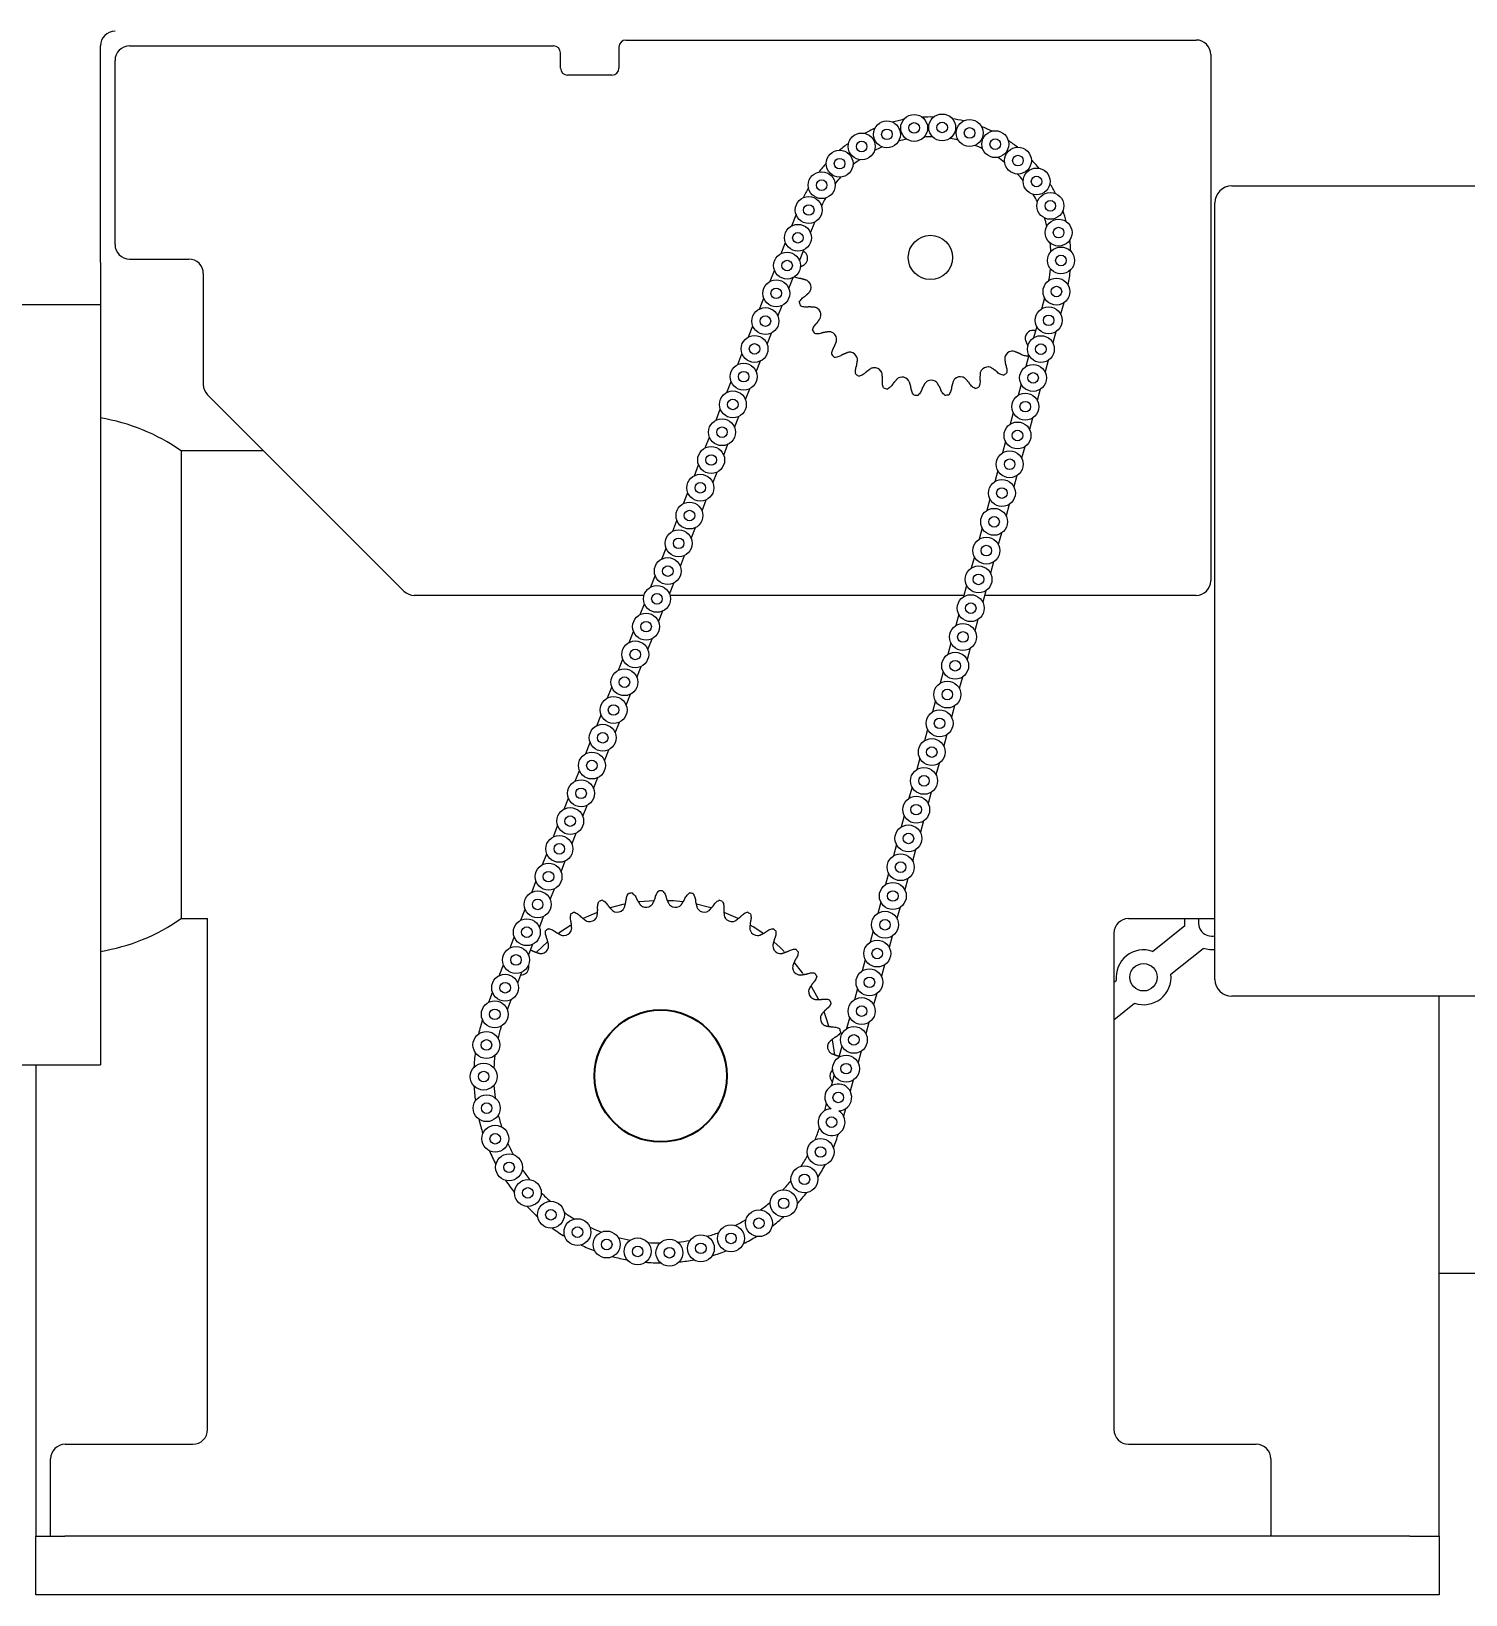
# Model space of a CAD drawing. Header units: inches. Extents: x 0.5 to 23.9, y 7.6 to 18.3.
# Drawn here: x 16.32 to 20.408, y 8.824 to 13.281 of the extents above; entities that cross this region are included whole.
import ezdxf

# ---------------------------------------------------------------- set-up
doc = ezdxf.new("R2010")
doc.units = ezdxf.units.IN
doc.header["$MEASUREMENT"] = 0
doc.header["$PDSIZE"] = -1
doc.layers.add('DIM', color=1, linetype='Continuous')
doc.styles.add('SLDTEXTSTYLE0', font='ARIAL.TTF', dxfattribs={"width": 0.7})
doc.dimstyles.new('SLDDIMSTYLE0', dxfattribs={"dimtxt": 0.15, "dimasz": 0.15, "dimexe": 0, "dimexo": 0.0625, "dimgap": 0.0375, "dimtad": 0, "dimtih": 1, "dimtoh": 1, "dimdec": 3, "dimlfac": 3, "dimrnd": 1e-09, "dimzin": 12, "dimdsep": 46, "dimtxsty": 'SLDTEXTSTYLE0', "dimsah": 1, "dimcen": 0.09, "dimadec": 0, "dimazin": 0, "dimtfac": 1, "dimtdec": 3, "dimtofl": 0, "dimtmove": 0, "dimatfit": 3, "dimfxl": 0, "dimtolj": 1, "dimtzin": 12, "dimarcsym": 0})

# ---------------------------------------------------------------- blocks, each defined once
blk = doc.blocks.new('*D7')
at = {"color": 0, "linetype": 'ByBlock', "lineweight": -2}
for p, q in [((11.6694, 12.46), (11.6694, 17.949)), ((11.8194, 17.949), (17.0705, 17.949)), ((22.8731, 17.949), (17.622, 17.949)), ((23.0231, 14.31), (23.0231, 17.949))]:
    blk.add_line(p, q, dxfattribs=at)
at = {"color": 0, "linetype": 'ByBlock'}
for points in [[(11.6694, 17.949), (11.8194, 17.924), (11.8194, 17.974)], [(23.0231, 17.949), (22.8731, 17.924), (22.8731, 17.974)]]:
    blk.add_solid(points, dxfattribs=at)
at = {"layer": 'DEFPOINTS', "color": 0, "linetype": 'ByBlock'}
for p in [(23.0231, 14.2475), (11.6694, 12.3975)]:
    blk.add_point(p, dxfattribs=at)
at = {"color": 0, "linetype": 'ByBlock', "insert": (17.3462, 17.949), "char_height": 0.15, "attachment_point": 5, "style": 'SLDTEXTSTYLE0'}
blk.add_mtext('34 1/16\\PMAX.', dxfattribs=at)

msp = doc.modelspace()

# ---------------------------------------------------------------- linework, layer by layer
at = {"color": 7, "linetype": 'Continuous', "lineweight": 15}
for p, q in [((16.516525, 12.631777), (16.516525, 13.239443)), ((16.599859, 13.239443), (17.714859, 13.239443)), ((17.714859, 13.239443), (17.807859, 13.239443)), ((18.014525, 13.25611), (19.639525, 13.25611)), ((16.558192, 12.673443), (16.558192, 13.197777)), ((17.827859, 13.17611), (17.827859, 13.219443)), ((17.994525, 13.23611), (17.994525, 13.17611)), ((19.681192, 13.214443), (19.681192, 11.714443)), ((17.974525, 13.15611), (17.847859, 13.15611)), ((19.7414, 12.840033), (22.493067, 12.840033)), ((18.487518, 12.72673), (18.499648, 12.757807)), ((19.693067, 10.578366), (19.693067, 12.791699)), ((18.540307, 12.706127), (18.552436, 12.737204)), ((18.456614, 12.647547), (18.468743, 12.678624)), ((16.516525, 12.621777), (16.516525, 12.631777)), ((16.516525, 12.621777), (16.516525, 12.122543)), ((16.599859, 12.631777), (16.768192, 12.631777)), ((18.509402, 12.626944), (18.521531, 12.658021)), ((16.809859, 12.59011), (16.809859, 12.274036)), ((18.425709, 12.568365), (18.437838, 12.599442)), ((18.478497, 12.547761), (18.490626, 12.578839)), ((18.394804, 12.489182), (18.406933, 12.520259)), ((18.447592, 12.468579), (18.459721, 12.499656)), ((19.207271, 12.52149), (19.198555, 12.489288)), ((19.261969, 12.506685), (19.253254, 12.474484)), ((18.363899, 12.409999), (18.376028, 12.441077)), ((19.185064, 12.439442), (19.176348, 12.407241)), ((18.416687, 12.389396), (18.428817, 12.420473)), ((19.239762, 12.424637), (19.231047, 12.392436)), ((18.332994, 12.330817), (18.345123, 12.361894)), ((19.162856, 12.357394), (19.154141, 12.325193)), ((18.385782, 12.310214), (18.397912, 12.341291)), ((19.217555, 12.342589), (19.208839, 12.310388)), ((18.302089, 12.251634), (18.314218, 12.282711)), ((18.354877, 12.231031), (18.367007, 12.262108)), ((19.140649, 12.275347), (19.131934, 12.243145)), ((19.195348, 12.260542), (19.186632, 12.22834)), ((16.822063, 12.244573), (17.381655, 11.684981)), ((18.271184, 12.172452), (18.283314, 12.203529)), ((18.323973, 12.151848), (18.336102, 12.182925)), ((19.118442, 12.193299), (19.109726, 12.161097)), ((19.173141, 12.178494), (19.164425, 12.146292)), ((18.240279, 12.093269), (18.252409, 12.124346)), ((16.516525, 12.122543), (16.516525, 10.335033)), ((16.746859, 12.085033), (16.746859, 10.751699)), ((18.293068, 12.072666), (18.305197, 12.103743)), ((19.096235, 12.111251), (19.087519, 12.079049)), ((19.150933, 12.096446), (19.142218, 12.064245)), ((18.209375, 12.014086), (18.221504, 12.045163)), ((18.262163, 11.993483), (18.274292, 12.02456)), ((19.074028, 12.029203), (19.065312, 11.997002)), ((19.128726, 12.014398), (19.12001, 11.982197)), ((18.17847, 11.934904), (18.190599, 11.965981)), ((18.231258, 11.9143), (18.243387, 11.945378)), ((19.05182, 11.947155), (19.043105, 11.914954)), ((19.106519, 11.932351), (19.097803, 11.900149)), ((18.147565, 11.855721), (18.159694, 11.886798)), ((18.200353, 11.835118), (18.212483, 11.866195)), ((19.029613, 11.865108), (19.020897, 11.832906)), ((19.084312, 11.850303), (19.075596, 11.818101)), ((18.11666, 11.776538), (18.128789, 11.807616)), ((18.169448, 11.755935), (18.181578, 11.787012)), ((19.007406, 11.78306), (18.99869, 11.750858)), ((19.062104, 11.768255), (19.053389, 11.736053)), ((18.085755, 11.697356), (18.097884, 11.728433)), ((18.138544, 11.676753), (18.150673, 11.70783)), ((18.985199, 11.701012), (18.976483, 11.66881)), ((19.039897, 11.686207), (19.031181, 11.654006)), ((18.065696, 11.672777), (17.411118, 11.672777)), ((18.05485, 11.618173), (18.06698, 11.64925)), ((18.977556, 11.672777), (18.139828, 11.672777)), ((19.639525, 11.672777), (19.036262, 11.672777)), ((18.107639, 11.59757), (18.119768, 11.628647)), ((18.962991, 11.618964), (18.954276, 11.586763)), ((19.01769, 11.60416), (19.008974, 11.571958)), ((18.023945, 11.53899), (18.036075, 11.570068)), ((18.076734, 11.518387), (18.088863, 11.549464)), ((18.940784, 11.536917), (18.932068, 11.504715)), ((18.995483, 11.522112), (18.986767, 11.48991)), ((17.993041, 11.459808), (18.00517, 11.490885)), ((18.045829, 11.439205), (18.057958, 11.470282)), ((18.918577, 11.454869), (18.909861, 11.422667)), ((17.962136, 11.380625), (17.974265, 11.411702)), ((18.973275, 11.440064), (18.96456, 11.407862)), ((18.014924, 11.360022), (18.027054, 11.391099)), ((18.89637, 11.372821), (18.887654, 11.340619)), ((17.931231, 11.301443), (17.94336, 11.33252)), ((18.951068, 11.358016), (18.942353, 11.325815)), ((17.984019, 11.280839), (17.996148, 11.311916)), ((18.874163, 11.290773), (18.865447, 11.258571)), ((17.900326, 11.22226), (17.912455, 11.253337)), ((17.953114, 11.201657), (17.965244, 11.232734)), ((18.928861, 11.275968), (18.920145, 11.243767)), ((18.851955, 11.208725), (18.843239, 11.176524)), ((18.906654, 11.193921), (18.897938, 11.161719)), ((17.869421, 11.143077), (17.88155, 11.174154)), ((17.92221, 11.122474), (17.934339, 11.153551)), ((18.829748, 11.126678), (18.821032, 11.094476)), ((18.884447, 11.111873), (18.875731, 11.079671)), ((17.838516, 11.063895), (17.850645, 11.094972)), ((17.891305, 11.043292), (17.903434, 11.074368)), ((17.807611, 10.984712), (17.819741, 11.015789)), ((18.807541, 11.04463), (18.798825, 11.012428)), ((18.862239, 11.029825), (18.853524, 10.997623)), ((17.8604, 10.964109), (17.872529, 10.995186)), ((17.776707, 10.905529), (17.788836, 10.936606)), ((18.785334, 10.962582), (18.776618, 10.93038)), ((18.840032, 10.947777), (18.831316, 10.915576)), ((17.829495, 10.884926), (17.841624, 10.916003)), ((18.763126, 10.880534), (18.754411, 10.848333)), ((17.745802, 10.826347), (17.757931, 10.857424)), ((17.79859, 10.805744), (17.810719, 10.836821)), ((18.817825, 10.865729), (18.809109, 10.833528)), ((18.740919, 10.798486), (18.732203, 10.766285)), ((16.821859, 9.294699), (16.821859, 10.751699)), ((17.714897, 10.747164), (17.727026, 10.778241)), ((17.767685, 10.726561), (17.779815, 10.757638)), ((18.333933, 10.751831), (18.294733, 10.769041)), ((18.795618, 10.783682), (18.786902, 10.75148)), ((17.683992, 10.667982), (17.696121, 10.699058)), ((18.718712, 10.716439), (18.709996, 10.684237)), ((18.77341, 10.701634), (18.764695, 10.669432)), ((19.405192, 10.710033), (19.405192, 9.294699)), ((19.51527, 10.658029), (19.607166, 10.731618)), ((17.73678, 10.647378), (17.74891, 10.678455)), ((17.790992, 10.685096), (17.759526, 10.65614)), ((19.56736, 10.592982), (19.659255, 10.666571)), ((17.653087, 10.588799), (17.665216, 10.619876)), ((18.696505, 10.634391), (18.687789, 10.602189)), ((18.751203, 10.619586), (18.742487, 10.587384)), ((17.705875, 10.568196), (17.718005, 10.599273)), ((19.405192, 10.569879), (19.412024, 10.57535)), ((17.623487, 10.512958), (17.634312, 10.540693)), ((17.676329, 10.492493), (17.6871, 10.52009)), ((18.674297, 10.552343), (18.665582, 10.520142)), ((18.728996, 10.537538), (18.72028, 10.505337)), ((20.769525, 10.530033), (19.7414, 10.530033)), ((20.332275, 9.157366), (20.332275, 10.530033)), ((19.405192, 10.463119), (19.464113, 10.510303)), ((18.65209, 10.470295), (18.643375, 10.438094)), ((18.706789, 10.45549), (18.698073, 10.423289)), ((18.629883, 10.388247), (18.621167, 10.356046)), ((18.684582, 10.373443), (18.675866, 10.341241)), ((16.332275, 10.335033), (16.332275, 9.157366)), ((18.607676, 10.3062), (18.59896, 10.273998)), ((18.662374, 10.291395), (18.653658, 10.259193)), ((18.585468, 10.224152), (18.579862, 10.203437)), ((18.640167, 10.209347), (18.63456, 10.188633)), ((20.332275, 9.740699), (23.873942, 9.740699)), ((16.416359, 9.253033), (16.780287, 9.253033)), ((19.446954, 9.253033), (19.810692, 9.253033)), ((16.374692, 8.990699), (16.374692, 9.211366)), ((19.852359, 9.211366), (19.852359, 8.990699)), ((16.332275, 9.157366), (16.332275, 8.990699)), ((20.332275, 8.990699), (20.332275, 9.157366)), ((16.332275, 8.824033), (16.332275, 8.990699)), ((16.332275, 8.990699), (16.415609, 8.990699)), ((20.248942, 8.990699), (16.415609, 8.990699)), ((20.248942, 8.990699), (20.332275, 8.990699)), ((20.332275, 8.990699), (20.332275, 8.824033)), ((16.415609, 8.824033), (16.332275, 8.824033)), ((20.248942, 8.824033), (16.415609, 8.824033)), ((20.332275, 8.824033), (20.248942, 8.824033))]:
    msp.add_line(p, q, dxfattribs=at)
at = {"color": 7, "linetype": 'Continuous', "lineweight": 15, "flags": 128}
for points in [[(18.011573, 10.792528), (18.005633, 10.791253), (17.969606, 10.781872)], [(18.093806, 10.802644), (18.053257, 10.799387), (18.050767, 10.799078)], [(18.176699, 10.799026), (18.149743, 10.801719), (18.133533, 10.802632)], [(18.257549, 10.781841), (18.244879, 10.785471), (18.215608, 10.792501)], [(17.93002, 10.768141), (17.913843, 10.761429), (17.892615, 10.751584)], [(19.607166, 10.731618), (19.607422, 10.751274), (19.607483, 10.751699)], [(17.855924, 10.731567), (17.829493, 10.714525), (17.82223, 10.709416)], [(18.404566, 10.709598), (18.377345, 10.727767), (18.368753, 10.732985)], [(18.465732, 10.657928), (18.454033, 10.669167), (18.435682, 10.685414)], [(19.693067, 10.662702), (19.678492, 10.662525), (19.659255, 10.666571)], [(18.519399, 10.595037), (18.518034, 10.596925), (18.494146, 10.627267)], [(18.563098, 10.521858), (18.54451, 10.556513), (18.542535, 10.559841)], [(18.593087, 10.444526), (18.585181, 10.468987), (18.579062, 10.485449)], [(18.60988, 10.363303), (18.608279, 10.375277), (18.60277, 10.40618)]]:
    msp.add_lwpolyline(points, dxfattribs=at)
at = {"color": 7, "linetype": 'Continuous', "lineweight": 15}
for centre, radius in [((18.758208, 12.987174), 0.038333), ((18.835861, 13.005523), 0.038333), ((18.835861, 13.005523), 0.015083), ((18.915641, 13.006898), 0.038333), ((18.915641, 13.006898), 0.015083), ((18.99388, 12.991235), 0.038333), ((18.686251, 12.952695), 0.038333), ((18.758208, 12.987174), 0.015083), ((18.99388, 12.991235), 0.015083), ((19.066982, 12.959254), 0.038333), ((19.066982, 12.959254), 0.015083), ((18.623298, 12.903669), 0.038333), ((18.686251, 12.952695), 0.015083), ((19.131587, 12.912426), 0.038333), ((19.131587, 12.912426), 0.015083), ((18.623298, 12.903669), 0.015083), ((19.184725, 12.852903), 0.038333), ((18.572242, 12.842351), 0.038333), ((18.572242, 12.842351), 0.015083), ((19.184725, 12.852903), 0.015083), ((18.53543, 12.771558), 0.038333), ((19.223954, 12.783421), 0.038333), ((19.223954, 12.783421), 0.015083), ((18.53543, 12.771558), 0.015083), ((18.504525, 12.692376), 0.038333), ((18.504525, 12.692376), 0.015083), ((19.24747, 12.707174), 0.038333), ((19.24747, 12.707174), 0.015083), ((18.882125, 12.636243), 0.063167), ((19.254193, 12.627666), 0.038333), ((18.47362, 12.613193), 0.038333), ((18.47362, 12.613193), 0.015083), ((19.254193, 12.627666), 0.015083), ((18.442715, 12.53401), 0.038333), ((19.241366, 12.539011), 0.038333), ((18.442715, 12.53401), 0.015083), ((19.241366, 12.539011), 0.015083), ((18.41181, 12.454828), 0.038333), ((19.219159, 12.456963), 0.038333), ((18.41181, 12.454828), 0.015083), ((19.219159, 12.456963), 0.015083), ((18.380905, 12.375645), 0.038333), ((18.380905, 12.375645), 0.015083), ((19.196951, 12.374915), 0.038333), ((19.196951, 12.374915), 0.015083), ((18.35, 12.296462), 0.038333), ((18.35, 12.296462), 0.015083), ((19.174744, 12.292867), 0.038333), ((19.174744, 12.292867), 0.015083), ((18.319096, 12.21728), 0.038333), ((18.319096, 12.21728), 0.015083), ((19.152537, 12.210819), 0.038333), ((19.152537, 12.210819), 0.015083), ((18.288191, 12.138097), 0.038333), ((18.288191, 12.138097), 0.015083), ((19.13033, 12.128772), 0.038333), ((19.13033, 12.128772), 0.015083), ((18.257286, 12.058915), 0.038333), ((19.108123, 12.046724), 0.038333), ((18.257286, 12.058915), 0.015083), ((19.108123, 12.046724), 0.015083), ((18.226381, 11.979732), 0.038333), ((18.226381, 11.979732), 0.015083), ((19.085915, 11.964676), 0.038333), ((19.085915, 11.964676), 0.015083), ((18.195476, 11.900549), 0.038333), ((18.195476, 11.900549), 0.015083), ((19.063708, 11.882628), 0.038333), ((18.164571, 11.821367), 0.038333), ((19.063708, 11.882628), 0.015083), ((18.164571, 11.821367), 0.015083), ((19.041501, 11.800581), 0.038333), ((19.041501, 11.800581), 0.015083), ((18.133666, 11.742184), 0.038333), ((18.133666, 11.742184), 0.015083), ((19.019294, 11.718533), 0.038333), ((19.019294, 11.718533), 0.015083), ((18.102762, 11.663001), 0.038333), ((18.102762, 11.663001), 0.015083), ((18.997086, 11.636485), 0.038333), ((18.997086, 11.636485), 0.015083), ((18.071857, 11.583819), 0.038333), ((18.071857, 11.583819), 0.015083), ((18.974879, 11.554437), 0.038333), ((18.974879, 11.554437), 0.015083), ((18.040952, 11.504636), 0.038333), ((18.040952, 11.504636), 0.015083), ((18.952672, 11.472389), 0.038333), ((18.010047, 11.425453), 0.038333), ((18.952672, 11.472389), 0.015083), ((18.010047, 11.425453), 0.015083), ((18.930465, 11.390342), 0.038333), ((17.979142, 11.346271), 0.038333), ((18.930465, 11.390342), 0.015083), ((17.979142, 11.346271), 0.015083), ((18.908257, 11.308294), 0.038333), ((18.908257, 11.308294), 0.015083), ((17.948237, 11.267088), 0.038333), ((17.948237, 11.267088), 0.015083), ((18.88605, 11.226246), 0.038333), ((18.88605, 11.226246), 0.015083), ((17.917332, 11.187906), 0.038333), ((17.917332, 11.187906), 0.015083), ((17.886428, 11.108723), 0.038333), ((18.863843, 11.144198), 0.038333), ((18.863843, 11.144198), 0.015083), ((17.886428, 11.108723), 0.015083), ((18.841636, 11.06215), 0.038333), ((17.855523, 11.02954), 0.038333), ((18.841636, 11.06215), 0.015083), ((17.855523, 11.02954), 0.015083), ((18.819429, 10.980103), 0.038333), ((17.824618, 10.950358), 0.038333), ((17.824618, 10.950358), 0.015083), ((18.819429, 10.980103), 0.015083), ((18.797221, 10.898055), 0.038333), ((17.793713, 10.871175), 0.038333), ((17.793713, 10.871175), 0.015083), ((18.797221, 10.898055), 0.015083), ((18.775014, 10.816007), 0.038333), ((18.775014, 10.816007), 0.015083), ((17.762808, 10.791992), 0.038333), ((17.762808, 10.791992), 0.015083), ((17.731903, 10.71281), 0.038333), ((18.752807, 10.733959), 0.038333), ((18.752807, 10.733959), 0.015083), ((17.731903, 10.71281), 0.015083), ((17.700998, 10.633627), 0.038333), ((18.7306, 10.651912), 0.038333), ((18.7306, 10.651912), 0.015083), ((17.700998, 10.633627), 0.015083), ((18.708392, 10.569864), 0.038333), ((19.489692, 10.584166), 0.039), ((17.670094, 10.554444), 0.038333), ((17.670094, 10.554444), 0.015083), ((18.708392, 10.569864), 0.015083), ((18.686185, 10.487816), 0.038333), ((17.640583, 10.478648), 0.038333), ((17.640583, 10.478648), 0.015083), ((18.686185, 10.487816), 0.015083), ((17.616796, 10.391337), 0.038333), ((18.663978, 10.405768), 0.038333), ((17.616796, 10.391337), 0.015083), ((18.663978, 10.405768), 0.015083), ((18.641771, 10.32372), 0.038333), ((17.608991, 10.301181), 0.038333), ((17.608991, 10.301181), 0.015083), ((18.641771, 10.32372), 0.015083), ((18.619564, 10.241673), 0.015083), ((17.617417, 10.211081), 0.038333), ((17.617417, 10.211081), 0.015083), ((17.641804, 10.123935), 0.038333), ((18.600465, 10.171112), 0.015083), ((17.641804, 10.123935), 0.015083), ((18.569084, 10.086234), 0.038333), ((17.681367, 10.042549), 0.038333), ((18.569084, 10.086234), 0.015083), ((17.681367, 10.042549), 0.015083), ((18.523044, 10.008327), 0.038333), ((17.734834, 9.969539), 0.038333), ((17.734834, 9.969539), 0.015083), ((18.523044, 10.008327), 0.015083), ((17.800483, 9.907256), 0.038333), ((18.463827, 9.939899), 0.038333), ((18.463827, 9.939899), 0.015083), ((17.800483, 9.907256), 0.015083), ((17.876204, 9.857703), 0.038333), ((18.393338, 9.883151), 0.038333), ((18.393338, 9.883151), 0.015083), ((17.876204, 9.857703), 0.015083), ((17.959558, 9.822475), 0.038333), ((18.313845, 9.839909), 0.038333), ((18.313845, 9.839909), 0.015083), ((17.959558, 9.822475), 0.015083), ((18.047866, 9.802704), 0.038333), ((18.047866, 9.802704), 0.015083), ((18.138284, 9.799028), 0.038333), ((18.138284, 9.799028), 0.015083), ((18.227905, 9.811564), 0.038333), ((18.227905, 9.811564), 0.015083)]:
    msp.add_circle(centre, radius, dxfattribs=at)
msp.add_circle((18.113525, 10.303033), 0.188333)
for centre, radius, start, end in [((16.558192, 13.239443), 0.041667, 90, 180), ((16.599859, 13.197777), 0.041667, 90, 180), ((17.807859, 13.219443), 0.02, 0, 90), ((18.014525, 13.23611), 0.02, 90, 180), ((19.639525, 13.214443), 0.041667, 0, 90), ((17.847859, 13.17611), 0.02, 180, 270), ((17.974525, 13.17611), 0.02, 270, 0), ((18.882125, 12.636243), 0.4005, 100.973464, 105.616054), ((18.882125, 12.636243), 0.4005, 88.665772, 93.308362), ((18.882125, 12.636243), 0.4005, 76.35808, 81.000669), ((18.882125, 12.636243), 0.4005, 113.281157, 117.923746), ((18.882125, 12.636243), 0.343833, 101.277371, 105.312147), ((18.882125, 12.636243), 0.343833, 88.969678, 93.004455), ((18.882125, 12.636243), 0.343833, 76.661986, 80.696763), ((18.882125, 12.636243), 0.4005, 64.050387, 68.692977), ((18.882125, 12.636243), 0.4005, 125.588849, 130.231439), ((18.882125, 12.636243), 0.343833, 113.585063, 117.61984), ((18.882125, 12.636243), 0.343833, 64.354294, 68.389071), ((18.882125, 12.636243), 0.4005, 51.742695, 56.385285), ((18.882125, 12.636243), 0.4005, 137.896541, 142.539131), ((18.882125, 12.636243), 0.343833, 125.892755, 129.927532), ((18.882125, 12.636243), 0.343833, 52.046602, 56.081378), ((18.882125, 12.636243), 0.4005, 39.435003, 44.077592), ((18.882125, 12.636243), 0.343833, 138.200448, 142.235224), ((18.882125, 12.636243), 0.343833, 39.738909, 43.773686), ((18.882125, 12.636243), 0.4005, 27.12731, 31.7699), ((19.7414, 12.791699), 0.048333, 90, 180), ((18.882125, 12.636243), 0.4005, 150.204234, 154.846823), ((18.882125, 12.636243), 0.343833, 150.50814, 154.542917), ((18.882125, 12.636243), 0.343833, 27.431217, 31.465994), ((18.882125, 12.636243), 0.343833, 15.123525, 19.158301), ((18.882125, 12.636243), 0.4005, 14.819618, 19.462208), ((16.599859, 12.673443), 0.041667, 180, 270), ((18.882125, 12.636243), 0.343833, 2.815832, 6.850609), ((18.882125, 12.636243), 0.4005, 2.511926, 7.154516), ((16.768192, 12.59011), 0.041667, 0, 90), ((18.509991, 12.633828), 0.022275, 329.84707, 30.896643), ((18.882125, 12.636243), 0.343833, 348.991528, 354.542917), ((18.882125, 12.636243), 0.4005, 348.687622, 354.846823), ((18.519859, 12.551081), 0.022275, 342.704213, 43.753786), ((18.882125, 12.636243), 0.394802, 198.841946, 200.473196), ((18.547892, 12.472604), 0.022275, 355.561356, 56.610928), ((18.882125, 12.636243), 0.394802, 211.699089, 213.330339), ((18.592685, 12.402333), 0.022275, 8.418499, 69.468071), ((19.174577, 12.40611), 0.022275, 111.275642, 172.325214), ((18.882125, 12.636243), 0.394802, 224.556232, 226.187482), ((18.651992, 12.343791), 0.022275, 21.275642, 82.325214), ((19.116035, 12.346803), 0.022275, 98.418499, 159.468071), ((18.882125, 12.636243), 0.394802, 314.556232, 315.236078), ((18.882125, 12.636243), 0.394802, 237.413374, 239.044624), ((18.722838, 12.299914), 0.022275, 34.132785, 95.182357), ((19.045764, 12.30201), 0.022275, 85.561356, 146.610928), ((18.882125, 12.636243), 0.394802, 301.699089, 303.330339), ((16.851525, 12.274036), 0.041667, 180, 225), ((18.882125, 12.636243), 0.394802, 250.270517, 251.901767), ((18.801672, 12.272902), 0.022275, 46.989928, 108.0395), ((18.884541, 12.264109), 0.022275, 59.84707, 120.896643), ((18.967288, 12.273977), 0.022275, 72.704213, 133.753786), ((18.882125, 12.636243), 0.394802, 288.841946, 290.473196), ((18.882125, 12.636243), 0.394802, 263.12766, 264.75891), ((18.882125, 12.636243), 0.394802, 275.984803, 277.616053), ((16.424882, 11.623798), 0.5625, 55.082025, 80.623479), ((17.411118, 11.714443), 0.041667, 225, 270), ((19.639525, 11.714443), 0.041667, 270, 0), ((18.113525, 10.303033), 0.527842, 89.43096, 90.56904), ((18.113525, 10.303033), 0.527842, 108.378328, 109.516409), ((18.113525, 10.303033), 0.527842, 98.904644, 100.042724), ((18.071859, 10.805875), 0.022275, 241.105461, 308.368223), ((18.155192, 10.805875), 0.022275, 231.631777, 298.894539), ((18.113525, 10.303033), 0.527842, 79.957276, 81.095356), ((18.113525, 10.303033), 0.527842, 70.483591, 71.621672), ((16.424882, 11.212934), 0.5625, 279.376521, 304.917975), ((18.113525, 10.303033), 0.527842, 117.852012, 118.990093), ((17.910844, 10.7651), 0.022275, 260.052829, 327.315592), ((17.989662, 10.792158), 0.022275, 250.579145, 317.841908), ((18.237389, 10.792158), 0.022275, 222.158092, 289.420855), ((18.316207, 10.7651), 0.022275, 212.684408, 279.947171), ((18.113525, 10.303033), 0.527842, 61.009907, 62.147988), ((19.446859, 10.710033), 0.041667, 90, 180), ((19.684834, 10.740434), 0.039, 163.210075, 282.187624), ((18.113525, 10.303033), 0.527842, 127.325697, 128.463777), ((17.837554, 10.725438), 0.022275, 269.526513, 336.789276), ((18.389496, 10.725438), 0.022275, 203.210724, 270.473487), ((18.113525, 10.303033), 0.527842, 51.536223, 52.674303), ((17.771793, 10.674253), 0.022275, 279.000198, 346.26296), ((18.455258, 10.674253), 0.022275, 193.73704, 260.999802), ((18.113525, 10.303033), 0.527842, 42.062539, 43.200619), ((19.489692, 10.584166), 0.078167, 70.899162, 186.475765), ((17.715352, 10.612943), 0.022275, 288.473882, 355.736644), ((18.511698, 10.612943), 0.022275, 184.263356, 251.526118), ((18.113525, 10.303033), 0.527842, 32.588855, 33.726935), ((19.489692, 10.584166), 0.078167, 250.899162, 6.475765), ((19.7414, 10.578366), 0.048333, 180, 270), ((18.557277, 10.543179), 0.022275, 174.789671, 242.052434), ((18.113525, 10.303033), 0.527842, 23.11517, 24.253251), ((18.113488, 10.302918), 0.532833, 162.468687, 167.052565), ((18.113488, 10.302918), 0.476167, 162.633751, 166.887501), ((18.590752, 10.466865), 0.022275, 165.315987, 232.57875), ((18.113525, 10.303033), 0.527842, 13.641486, 14.779567), ((18.611209, 10.386081), 0.022275, 155.842303, 223.105065), ((18.113488, 10.302918), 0.532833, 172.759798, 177.343676), ((18.113488, 10.302918), 0.476167, 172.924862, 177.178612), ((18.618091, 10.303033), 0.022275, 146.368619, 213.631381), ((18.113488, 10.302918), 0.532833, 183.050909, 187.634787), ((18.113488, 10.302918), 0.476167, 183.215973, 187.469723), ((18.619564, 10.241673), 0.038333, 272.400801, 237.30934), ((18.600465, 10.171112), 0.038333, 92.400801, 57.30934), ((18.113488, 10.302918), 0.532833, 193.34202, 197.925898), ((18.113488, 10.302918), 0.476167, 193.507084, 197.760834), ((18.113488, 10.302918), 0.476167, 337.58264, 341.83639), ((18.113488, 10.302918), 0.532833, 337.417576, 342.001454), ((18.113488, 10.302918), 0.532833, 203.633131, 208.217009), ((18.113488, 10.302918), 0.476167, 203.798195, 208.051945), ((18.113488, 10.302918), 0.476167, 327.291529, 331.545279), ((18.113488, 10.302918), 0.476167, 214.089306, 218.343057), ((18.113488, 10.302918), 0.532833, 327.126465, 331.710343), ((18.113488, 10.302918), 0.532833, 213.924242, 218.508121), ((18.113488, 10.302918), 0.476167, 317.000418, 321.254168), ((18.113488, 10.302918), 0.476167, 224.380418, 228.634168), ((18.113488, 10.302918), 0.476167, 306.709306, 310.963057), ((18.113488, 10.302918), 0.532833, 316.835354, 321.419232), ((18.113488, 10.302918), 0.532833, 224.215354, 228.799232), ((18.113488, 10.302918), 0.476167, 234.671529, 238.925279), ((18.113488, 10.302918), 0.532833, 306.544242, 311.128121), ((18.113488, 10.302918), 0.532833, 234.506465, 239.090343), ((18.113488, 10.302918), 0.476167, 244.96264, 249.21639), ((18.113488, 10.302918), 0.476167, 286.127084, 290.380834), ((18.113488, 10.302918), 0.476167, 296.418195, 300.671945), ((18.113488, 10.302918), 0.532833, 244.797576, 249.381454), ((18.113488, 10.302918), 0.476167, 255.253751, 259.507501), ((18.113488, 10.302918), 0.476167, 265.544862, 269.798612), ((18.113488, 10.302918), 0.476167, 275.835973, 280.089723), ((18.113488, 10.302918), 0.532833, 296.253131, 300.837009), ((18.113488, 10.302918), 0.532833, 255.088687, 259.672565), ((18.113488, 10.302918), 0.532833, 265.379798, 269.963676), ((18.113488, 10.302918), 0.532833, 275.670909, 280.254787), ((18.113488, 10.302918), 0.532833, 285.96202, 290.545898), ((16.780192, 9.294699), 0.041667, 270, 0), ((19.446859, 9.294699), 0.041667, 180, 270), ((16.416359, 9.211366), 0.041667, 90, 180), ((19.810692, 9.211366), 0.041667, 0, 90)]:
    msp.add_arc(centre, radius, start, end, dxfattribs=at)
for points in [[(18.509763, 12.608352), (18.523556, 12.61616)], [(18.523326, 12.651671), (18.519807, 12.653603)], [(18.513646, 12.57579), (18.507848, 12.576596)], [(18.528888, 12.571444), (18.513646, 12.57579)], [(18.520474, 12.522888), (18.525306, 12.526193)], [(18.525306, 12.526193), (18.537015, 12.536874)], [(16.516525, 12.501699), (15.720858, 12.501699)], [(18.536337, 12.495311), (18.530505, 12.494807)], [(18.552164, 12.494466), (18.536337, 12.495311)], [(18.554765, 12.445255), (18.558741, 12.449552)], [(18.558741, 12.449552), (18.56778, 12.462571)], [(18.576367, 12.4219), (18.570794, 12.42011)], [(18.591985, 12.424597), (18.576367, 12.4219)], [(18.608391, 12.382273), (18.614307, 12.396977)], [(19.153027, 12.400473), (19.159133, 12.385847)], [(19.181777, 12.427299), (19.174988, 12.428381)], [(18.605472, 12.377199), (18.608391, 12.382273)], [(18.631729, 12.359236), (18.626693, 12.356251)], [(18.646355, 12.365342), (18.631729, 12.359236)], [(19.093771, 12.346103), (19.096469, 12.330485)], [(19.136096, 12.362509), (19.121392, 12.368425)], [(19.14117, 12.35959), (19.136096, 12.362509)], [(19.159133, 12.385847), (19.160203, 12.384042)], [(18.670051, 12.322132), (18.671768, 12.327729)], [(18.671768, 12.327729), (18.674263, 12.343381)], [(18.699647, 12.310463), (18.695402, 12.306432)], [(18.712548, 12.31967), (18.699647, 12.310463)], [(18.745693, 12.288655), (18.744643, 12.30447)], [(19.023903, 12.306282), (19.023058, 12.290455)], [(19.068817, 12.312859), (19.055798, 12.321898)], [(19.073114, 12.308884), (19.068817, 12.312859)], [(19.096469, 12.330485), (19.098259, 12.324912)], [(18.745265, 12.282817), (18.745693, 12.288655)], [(18.776715, 12.278025), (18.773473, 12.273151)], [(18.787244, 12.289873), (18.776715, 12.278025)], [(18.82646, 12.267011), (18.821916, 12.282195)], [(18.827341, 12.261224), (18.82646, 12.267011)], [(18.859069, 12.263551), (18.856993, 12.258077)], [(18.866698, 12.277444), (18.859069, 12.263551)], [(18.910017, 12.263881), (18.902209, 12.277674)], [(18.912164, 12.258435), (18.910017, 12.263881)], [(18.942579, 12.267764), (18.941773, 12.261966)], [(18.946925, 12.283006), (18.942579, 12.267764)], [(18.992176, 12.279424), (18.981495, 12.291133)], [(18.995481, 12.274592), (18.992176, 12.279424)], [(19.023058, 12.290455), (19.023562, 12.284623)], [(16.981603, 12.085033), (16.746859, 12.085033)], [(17.961047, 10.792055), (17.964517, 10.786961)], [(17.964517, 10.786961), (17.97558, 10.774899)], [(18.010261, 10.783681), (18.01425, 10.799555)], [(18.01425, 10.799555), (18.014877, 10.805686)], [(18.043617, 10.810482), (18.046202, 10.804887)], [(18.046202, 10.804887), (18.055128, 10.791168)], [(18.090781, 10.794123), (18.097329, 10.809124)], [(18.097329, 10.809124), (18.098957, 10.815068)], [(18.128094, 10.815068), (18.129722, 10.809124)], [(18.129722, 10.809124), (18.136269, 10.794123)], [(18.171922, 10.791168), (18.180849, 10.804887)], [(18.180849, 10.804887), (18.183433, 10.810482)], [(18.212174, 10.805686), (18.212801, 10.799555)], [(18.212801, 10.799555), (18.21679, 10.783681)], [(18.25147, 10.774899), (18.262534, 10.786961)], [(18.262534, 10.786961), (18.266003, 10.792055)], [(16.746859, 10.751699), (16.821859, 10.751699)], [(17.858408, 10.740417), (17.857011, 10.74642)], [(17.882636, 10.760288), (17.886897, 10.755835)], [(17.886897, 10.755835), (17.899795, 10.745758)], [(17.932557, 10.760129), (17.933879, 10.776443)], [(17.933879, 10.776443), (17.933488, 10.782594)], [(18.293562, 10.782594), (18.293172, 10.776443)], [(18.293172, 10.776443), (18.294494, 10.760129)], [(18.327256, 10.745758), (18.340153, 10.755835)], [(18.340153, 10.755835), (18.344414, 10.760288)], [(18.37004, 10.74642), (18.368643, 10.740417)], [(19.446859, 10.751699), (19.693067, 10.751699)], [(17.789896, 10.692461), (17.78753, 10.698152)], [(17.810524, 10.716049), (17.81546, 10.712358)], [(17.81546, 10.712358), (17.82984, 10.704541)], [(17.85979, 10.724108), (17.858408, 10.740417)], [(18.368643, 10.740417), (18.367261, 10.724108)], [(18.397211, 10.704541), (18.411591, 10.712358)], [(18.411591, 10.712358), (18.416527, 10.716049)], [(18.439521, 10.698152), (18.437154, 10.692461)], [(17.742569, 10.662211), (17.746676, 10.660543)], [(17.746676, 10.660543), (17.752152, 10.657715)], [(17.752152, 10.657715), (17.767623, 10.652372)], [(17.793943, 10.676602), (17.789896, 10.692461)], [(18.437154, 10.692461), (18.433107, 10.676602)], [(18.459428, 10.652372), (18.474899, 10.657715)], [(18.474899, 10.657715), (18.480375, 10.660543)], [(18.496838, 10.633882), (18.490236, 10.618906)], [(18.500109, 10.639106), (18.496838, 10.633882)], [(18.51221, 10.590674), (18.528349, 10.593398)], [(18.528349, 10.593398), (18.534216, 10.595286)], [(18.546066, 10.566279), (18.537089, 10.552593)], [(18.550153, 10.570893), (18.546066, 10.566279)], [(18.554116, 10.52113), (18.570484, 10.52116)], [(18.570484, 10.52116), (18.576581, 10.522057)], [(18.583496, 10.491495), (18.572389, 10.479473)], [(18.588286, 10.495373), (18.583496, 10.491495)], [(18.584005, 10.445636), (18.600154, 10.442972)], [(18.600154, 10.442972), (18.606316, 10.442853)], [(18.608106, 10.41157), (18.595171, 10.40154)], [(18.613469, 10.414607), (18.608106, 10.41157)], [(18.60106, 10.366253), (18.61655, 10.360967)], [(18.61655, 10.360967), (18.622213, 10.359909)], [(15.720858, 10.335033), (16.516525, 10.335033)]]:
    msp.add_open_spline(points, degree=1, dxfattribs=at)
for points, knots in [([(18.529105, 12.645266), (18.528157, 12.646662), (18.526522, 12.64907), (18.524272, 12.650901), (18.523326, 12.651671)], [0, 0, 0, 0, 0.57959732, 1, 1, 1, 1]), ([(18.523556, 12.61616), (18.525404, 12.617847), (18.527557, 12.619812), (18.529042, 12.622289), (18.529252, 12.622639)], [0, 0, 0, 0, 0.85840265, 1, 1, 1, 1]), ([(18.507848, 12.576596), (18.503728, 12.577461), (18.498838, 12.578487), (18.494856, 12.581232), (18.494228, 12.581665)], [0, 0, 0, 0, 0.84243624, 1, 1, 1, 1]), ([(18.535949, 12.566486), (18.534714, 12.567636), (18.532583, 12.569619), (18.529982, 12.570904), (18.528888, 12.571444)], [0, 0, 0, 0, 0.57964974, 1, 1, 1, 1]), ([(18.537015, 12.536874), (18.538442, 12.53893), (18.540103, 12.541325), (18.541, 12.54407), (18.541127, 12.544459)], [0, 0, 0, 0, 0.85845246, 1, 1, 1, 1]), ([(18.50848, 12.508739), (18.510538, 12.512306), (18.513673, 12.517738), (18.518736, 12.521571), (18.520474, 12.522888)], [0, 0, 0, 0, 0.65667135, 1, 1, 1, 1]), ([(18.530505, 12.494807), (18.526322, 12.494831), (18.519952, 12.494868), (18.514227, 12.497314), (18.512261, 12.498154)], [0, 0, 0, 0, 0.65660147, 1, 1, 1, 1]), ([(18.560151, 12.491203), (18.558691, 12.492049), (18.556172, 12.493509), (18.55335, 12.494183), (18.552164, 12.494466)], [0, 0, 0, 0, 0.579683249, 1, 1, 1, 1]), ([(18.54622, 12.428792), (18.547433, 12.432727), (18.54928, 12.438721), (18.553364, 12.443585), (18.554765, 12.445255)], [0, 0, 0, 0, 0.6566755, 1, 1, 1, 1]), ([(18.56778, 12.462571), (18.568713, 12.464893), (18.5698, 12.467598), (18.570063, 12.470474), (18.5701, 12.470881)], [0, 0, 0, 0, 0.85848903, 1, 1, 1, 1]), ([(18.570794, 12.42011), (18.56671, 12.419203), (18.560492, 12.417822), (18.554366, 12.418932), (18.552262, 12.419313)], [0, 0, 0, 0, 0.65659234, 1, 1, 1, 1]), ([(18.600498, 12.423193), (18.598886, 12.423694), (18.596106, 12.424557), (18.593205, 12.424585), (18.591985, 12.424597)], [0, 0, 0, 0, 0.57968605, 1, 1, 1, 1]), ([(18.614307, 12.396977), (18.6147, 12.399449), (18.615158, 12.402328), (18.614774, 12.40519), (18.61472, 12.405595)], [0, 0, 0, 0, 0.8584859, 1, 1, 1, 1]), ([(19.152502, 12.409085), (19.152373, 12.407402), (19.15215, 12.4045), (19.152768, 12.401665), (19.153027, 12.400473)], [0, 0, 0, 0, 0.57968043, 1, 1, 1, 1]), ([(19.174988, 12.428381), (19.172491, 12.428215), (19.169582, 12.42802), (19.166877, 12.42701), (19.166495, 12.426867)], [0, 0, 0, 0, 0.85847807, 1, 1, 1, 1]), ([(18.600804, 12.359247), (18.601111, 12.363354), (18.601579, 12.369608), (18.604477, 12.375259), (18.605472, 12.377199)], [0, 0, 0, 0, 0.65667377, 1, 1, 1, 1]), ([(18.626693, 12.356251), (18.622915, 12.354458), (18.617159, 12.351728), (18.61094, 12.351447), (18.608804, 12.351351)], [0, 0, 0, 0, 0.65655365, 1, 1, 1, 1]), ([(18.654967, 12.365867), (18.653284, 12.365996), (18.650382, 12.366219), (18.647547, 12.365601), (18.646355, 12.365342)], [0, 0, 0, 0, 0.57967287, 1, 1, 1, 1]), ([(18.674263, 12.343381), (18.674096, 12.345878), (18.673902, 12.348786), (18.672892, 12.351491), (18.672749, 12.351874)], [0, 0, 0, 0, 0.85849072, 1, 1, 1, 1]), ([(19.095175, 12.354616), (19.094675, 12.353004), (19.093812, 12.350224), (19.093783, 12.347323), (19.093771, 12.346103)], [0, 0, 0, 0, 0.57969406, 1, 1, 1, 1]), ([(19.121392, 12.368425), (19.11892, 12.368818), (19.116041, 12.369276), (19.113179, 12.368892), (19.112774, 12.368838)], [0, 0, 0, 0, 0.85849713, 1, 1, 1, 1]), ([(19.159122, 12.354923), (19.155015, 12.355229), (19.148761, 12.355697), (19.14311, 12.358595), (19.14117, 12.35959)], [0, 0, 0, 0, 0.6566779, 1, 1, 1, 1]), ([(18.669495, 12.303592), (18.668881, 12.307664), (18.667945, 12.313865), (18.669513, 12.32002), (18.670051, 12.322132)], [0, 0, 0, 0, 0.65667751, 1, 1, 1, 1]), ([(18.695402, 12.306432), (18.692117, 12.303843), (18.687113, 12.299901), (18.681112, 12.298243), (18.679051, 12.297674)], [0, 0, 0, 0, 0.656579537, 1, 1, 1, 1]), ([(18.720827, 12.322098), (18.719158, 12.32185), (18.716278, 12.321421), (18.713652, 12.320188), (18.712548, 12.31967)], [0, 0, 0, 0, 0.57966572, 1, 1, 1, 1]), ([(18.744643, 12.30447), (18.743925, 12.306867), (18.743088, 12.309659), (18.741501, 12.312072), (18.741276, 12.312413)], [0, 0, 0, 0, 0.858459244, 1, 1, 1, 1]), ([(19.027166, 12.314269), (19.026319, 12.312809), (19.024859, 12.31029), (19.024186, 12.307468), (19.023903, 12.306282)], [0, 0, 0, 0, 0.57967028, 1, 1, 1, 1]), ([(19.055798, 12.321898), (19.053475, 12.322831), (19.050771, 12.323918), (19.047895, 12.324181), (19.047488, 12.324218)], [0, 0, 0, 0, 0.85847785, 1, 1, 1, 1]), ([(19.089577, 12.300338), (19.085642, 12.301551), (19.079648, 12.303399), (19.074784, 12.307482), (19.073114, 12.308884)], [0, 0, 0, 0, 0.6566755, 1, 1, 1, 1]), ([(19.098259, 12.324912), (19.099166, 12.320828), (19.100547, 12.31461), (19.099437, 12.308484), (19.099055, 12.30638)], [0, 0, 0, 0, 0.656593572, 1, 1, 1, 1]), ([(18.748848, 12.264618), (18.747343, 12.268451), (18.74505, 12.274288), (18.74521, 12.280637), (18.745265, 12.282817)], [0, 0, 0, 0, 0.65667467, 1, 1, 1, 1]), ([(18.773473, 12.273151), (18.770846, 12.269896), (18.766846, 12.264939), (18.761364, 12.261988), (18.759481, 12.260974)], [0, 0, 0, 0, 0.6566038, 1, 1, 1, 1]), ([(18.794774, 12.294082), (18.793203, 12.293469), (18.790491, 12.29241), (18.788205, 12.290624), (18.787244, 12.289873)], [0, 0, 0, 0, 0.57960742, 1, 1, 1, 1]), ([(18.821916, 12.282195), (18.820683, 12.284372), (18.819246, 12.286909), (18.817162, 12.288907), (18.816867, 12.28919)], [0, 0, 0, 0, 0.85840925, 1, 1, 1, 1]), ([(18.834884, 12.244278), (18.832564, 12.24768), (18.82903, 12.252861), (18.827772, 12.259086), (18.827341, 12.261224)], [0, 0, 0, 0, 0.656674214, 1, 1, 1, 1]), ([(18.856993, 12.258077), (18.855156, 12.25432), (18.852359, 12.248596), (18.847671, 12.244499), (18.846062, 12.243092)], [0, 0, 0, 0, 0.65661161, 1, 1, 1, 1]), ([(18.873103, 12.283224), (18.871707, 12.282276), (18.869299, 12.28064), (18.867467, 12.27839), (18.866698, 12.277444)], [0, 0, 0, 0, 0.57959643, 1, 1, 1, 1]), ([(18.902209, 12.277674), (18.900522, 12.279522), (18.898557, 12.281675), (18.89608, 12.28316), (18.89573, 12.28337)], [0, 0, 0, 0, 0.85839658, 1, 1, 1, 1]), ([(18.923289, 12.243593), (18.92027, 12.246394), (18.915671, 12.250659), (18.91306, 12.256448), (18.912164, 12.258435)], [0, 0, 0, 0, 0.65667306, 1, 1, 1, 1]), ([(18.941773, 12.261966), (18.940819, 12.257894), (18.939365, 12.251692), (18.935706, 12.246654), (18.93445, 12.244924)], [0, 0, 0, 0, 0.65660945, 1, 1, 1, 1]), ([(18.951883, 12.290067), (18.950733, 12.288832), (18.948749, 12.286702), (18.947465, 12.2841), (18.946925, 12.283006)], [0, 0, 0, 0, 0.57965068, 1, 1, 1, 1]), ([(18.981495, 12.291133), (18.979439, 12.29256), (18.977043, 12.294221), (18.974299, 12.295118), (18.97391, 12.295245)], [0, 0, 0, 0, 0.85845071, 1, 1, 1, 1]), ([(19.00963, 12.262598), (19.006063, 12.264656), (19.000631, 12.267791), (18.996797, 12.272854), (18.995481, 12.274592)], [0, 0, 0, 0, 0.65667425, 1, 1, 1, 1]), ([(19.023562, 12.284623), (19.023538, 12.28044), (19.0235, 12.27407), (19.021055, 12.268345), (19.020215, 12.266379)], [0, 0, 0, 0, 0.65660432, 1, 1, 1, 1]), ([(18.098957, 10.815068), (18.100418, 10.818957), (18.10263, 10.824846), (18.10685, 10.829327), (18.108283, 10.830849)], [0, 0, 0, 0, 0.66029549, 1, 1, 1, 1]), ([(18.118768, 10.830849), (18.121443, 10.82775), (18.125494, 10.823058), (18.127435, 10.817094), (18.128094, 10.815068)], [0, 0, 0, 0, 0.66033403, 1, 1, 1, 1]), ([(17.933488, 10.782594), (17.933607, 10.786747), (17.933788, 10.793036), (17.936324, 10.798643), (17.937186, 10.800548)], [0, 0, 0, 0, 0.66029797, 1, 1, 1, 1]), ([(17.947102, 10.803952), (17.950638, 10.80189), (17.955993, 10.798767), (17.959766, 10.793757), (17.961047, 10.792055)], [0, 0, 0, 0, 0.66033105, 1, 1, 1, 1]), ([(18.014877, 10.805686), (18.015678, 10.809763), (18.016891, 10.815936), (18.020316, 10.82105), (18.021479, 10.822787)], [0, 0, 0, 0, 0.66029525, 1, 1, 1, 1]), ([(18.031821, 10.824513), (18.034969, 10.821897), (18.039737, 10.817935), (18.042633, 10.812372), (18.043617, 10.810482)], [0, 0, 0, 0, 0.66033194, 1, 1, 1, 1]), ([(18.055128, 10.791168), (18.056933, 10.789436), (18.058794, 10.787649), (18.061027, 10.78641), (18.061095, 10.786373)], [0, 0, 0, 0, 0.96956781, 1, 1, 1, 1]), ([(18.085685, 10.78841), (18.086601, 10.789199), (18.088552, 10.790877), (18.090009, 10.792998), (18.090781, 10.794123)], [0, 0, 0, 0, 0.46973841, 1, 1, 1, 1]), ([(18.136269, 10.794123), (18.137765, 10.792117), (18.139307, 10.790049), (18.141305, 10.788458), (18.141366, 10.78841)], [0, 0, 0, 0, 0.96968985, 1, 1, 1, 1]), ([(18.165955, 10.786373), (18.166989, 10.787), (18.169189, 10.788334), (18.170975, 10.790187), (18.171922, 10.791168)], [0, 0, 0, 0, 0.46986482, 1, 1, 1, 1]), ([(18.183433, 10.810482), (18.185515, 10.814078), (18.188666, 10.819523), (18.193566, 10.823247), (18.19523, 10.824513)], [0, 0, 0, 0, 0.66028325, 1, 1, 1, 1]), ([(18.205572, 10.822787), (18.2077, 10.819291), (18.210923, 10.813996), (18.211857, 10.807793), (18.212174, 10.805686)], [0, 0, 0, 0, 0.66033483, 1, 1, 1, 1]), ([(18.266003, 10.792055), (18.268648, 10.795259), (18.272653, 10.800111), (18.278099, 10.802978), (18.279949, 10.803952)], [0, 0, 0, 0, 0.66026549, 1, 1, 1, 1]), ([(18.289865, 10.800548), (18.291389, 10.796749), (18.293697, 10.790995), (18.293596, 10.784724), (18.293562, 10.782594)], [0, 0, 0, 0, 0.66033791, 1, 1, 1, 1]), ([(17.857011, 10.74642), (17.856445, 10.750536), (17.855587, 10.756769), (17.857166, 10.762717), (17.857702, 10.764738)], [0, 0, 0, 0, 0.66029445, 1, 1, 1, 1]), ([(17.866923, 10.769728), (17.87075, 10.768276), (17.876546, 10.766077), (17.881092, 10.761756), (17.882636, 10.760288)], [0, 0, 0, 0, 0.6603314, 1, 1, 1, 1]), ([(17.899795, 10.745758), (17.902065, 10.744706), (17.904405, 10.743621), (17.90692, 10.743173), (17.906996, 10.74316)], [0, 0, 0, 0, 0.96970225, 1, 1, 1, 1]), ([(17.929592, 10.753071), (17.930202, 10.754115), (17.931502, 10.756336), (17.932192, 10.758815), (17.932557, 10.760129)], [0, 0, 0, 0, 0.46986326, 1, 1, 1, 1]), ([(17.97558, 10.774899), (17.977646, 10.773488), (17.979776, 10.772032), (17.982182, 10.771177), (17.982255, 10.771151)], [0, 0, 0, 0, 0.9696566, 1, 1, 1, 1]), ([(18.006174, 10.777208), (18.006948, 10.778137), (18.008596, 10.780113), (18.009684, 10.782445), (18.010261, 10.783681)], [0, 0, 0, 0, 0.4698352, 1, 1, 1, 1]), ([(18.21679, 10.783681), (18.217935, 10.781457), (18.219115, 10.779163), (18.220825, 10.777265), (18.220876, 10.777208)], [0, 0, 0, 0, 0.96973834, 1, 1, 1, 1]), ([(18.244795, 10.771151), (18.245918, 10.771599), (18.248308, 10.772554), (18.250375, 10.774087), (18.25147, 10.774899)], [0, 0, 0, 0, 0.46988736, 1, 1, 1, 1]), ([(18.294494, 10.760129), (18.295257, 10.757747), (18.296044, 10.75529), (18.297417, 10.753136), (18.297459, 10.753071)], [0, 0, 0, 0, 0.9697401, 1, 1, 1, 1]), ([(18.320055, 10.74316), (18.321236, 10.743417), (18.323751, 10.743965), (18.326041, 10.745137), (18.327256, 10.745758)], [0, 0, 0, 0, 0.46990802, 1, 1, 1, 1]), ([(18.344414, 10.760288), (18.34755, 10.763013), (18.352299, 10.767139), (18.358142, 10.769071), (18.360128, 10.769728)], [0, 0, 0, 0, 0.66023856, 1, 1, 1, 1]), ([(18.369348, 10.764738), (18.370226, 10.76074), (18.371556, 10.754685), (18.370424, 10.748516), (18.37004, 10.74642)], [0, 0, 0, 0, 0.6603318, 1, 1, 1, 1]), ([(17.78753, 10.698152), (17.786294, 10.702118), (17.784423, 10.708125), (17.785001, 10.714252), (17.785197, 10.716334)], [0, 0, 0, 0, 0.66028726, 1, 1, 1, 1]), ([(17.793471, 10.722773), (17.797485, 10.721971), (17.803564, 10.720757), (17.808759, 10.717242), (17.810524, 10.716049)], [0, 0, 0, 0, 0.6603337, 1, 1, 1, 1]), ([(17.82984, 10.704541), (17.832252, 10.703877), (17.834739, 10.703192), (17.837293, 10.703164), (17.83737, 10.703164)], [0, 0, 0, 0, 0.9697227, 1, 1, 1, 1]), ([(17.858026, 10.716659), (17.858457, 10.717789), (17.859374, 10.720193), (17.859645, 10.722752), (17.85979, 10.724108)], [0, 0, 0, 0, 0.46991536, 1, 1, 1, 1]), ([(18.367261, 10.724108), (18.367622, 10.721633), (18.367995, 10.71908), (18.368994, 10.71673), (18.369024, 10.716659)], [0, 0, 0, 0, 0.96974201, 1, 1, 1, 1]), ([(18.389681, 10.703164), (18.390888, 10.703223), (18.393459, 10.70335), (18.395911, 10.704129), (18.397211, 10.704541)], [0, 0, 0, 0, 0.46992238, 1, 1, 1, 1]), ([(18.416527, 10.716049), (18.420068, 10.71822), (18.425432, 10.721509), (18.431514, 10.722453), (18.43358, 10.722773)], [0, 0, 0, 0, 0.66026047, 1, 1, 1, 1]), ([(18.441853, 10.716334), (18.442061, 10.712246), (18.442376, 10.706055), (18.440245, 10.700156), (18.439521, 10.698152)], [0, 0, 0, 0, 0.6603413, 1, 1, 1, 1]), ([(17.79343, 10.668964), (17.793669, 10.670149), (17.794178, 10.672672), (17.794025, 10.675241), (17.793943, 10.676602)], [0, 0, 0, 0, 0.46991233, 1, 1, 1, 1]), ([(18.433107, 10.676602), (18.433056, 10.674101), (18.433003, 10.671522), (18.433602, 10.669039), (18.43362, 10.668964)], [0, 0, 0, 0, 0.96974194, 1, 1, 1, 1]), ([(18.480375, 10.660543), (18.484225, 10.662102), (18.490057, 10.664463), (18.496211, 10.664393), (18.498302, 10.664369)], [0, 0, 0, 0, 0.66028531, 1, 1, 1, 1]), ([(18.505402, 10.656656), (18.504935, 10.652589), (18.504226, 10.646431), (18.501153, 10.640963), (18.500109, 10.639106)], [0, 0, 0, 0, 0.660339664, 1, 1, 1, 1]), ([(17.737566, 10.611287), (17.737606, 10.612496), (17.737692, 10.615068), (17.737119, 10.617576), (17.736815, 10.618906)], [0, 0, 0, 0, 0.46993058, 1, 1, 1, 1]), ([(17.767623, 10.652372), (17.770111, 10.652114), (17.772677, 10.651849), (17.775201, 10.652241), (17.775277, 10.652253)], [0, 0, 0, 0, 0.96973544, 1, 1, 1, 1]), ([(18.451773, 10.652253), (18.452975, 10.652113), (18.455531, 10.651814), (18.458078, 10.652179), (18.459428, 10.652372)], [0, 0, 0, 0, 0.46992558, 1, 1, 1, 1]), ([(18.490236, 10.618906), (18.489773, 10.616447), (18.489296, 10.613912), (18.489479, 10.611364), (18.489485, 10.611287)], [0, 0, 0, 0, 0.96975479, 1, 1, 1, 1]), ([(17.714841, 10.590674), (17.717338, 10.590829), (17.719912, 10.59099), (17.722337, 10.591792), (17.722411, 10.591816)], [0, 0, 0, 0, 0.96975271, 1, 1, 1, 1]), ([(18.50464, 10.591816), (18.505802, 10.59148), (18.508274, 10.590765), (18.510846, 10.590706), (18.51221, 10.590674)], [0, 0, 0, 0, 0.46991573, 1, 1, 1, 1]), ([(18.534216, 10.595286), (18.53827, 10.59619), (18.544411, 10.597559), (18.55047, 10.596477), (18.552528, 10.596109)], [0, 0, 0, 0, 0.66028744, 1, 1, 1, 1]), ([(18.558262, 10.587332), (18.557132, 10.583398), (18.555419, 10.57744), (18.551488, 10.572553), (18.550153, 10.570893)], [0, 0, 0, 0, 0.66033021, 1, 1, 1, 1]), ([(18.537089, 10.552593), (18.536228, 10.550244), (18.53534, 10.547822), (18.535102, 10.545279), (18.535094, 10.545202)], [0, 0, 0, 0, 0.96971229, 1, 1, 1, 1]), ([(18.546838, 10.523502), (18.547928, 10.522979), (18.550249, 10.521868), (18.552777, 10.521385), (18.554116, 10.52113)], [0, 0, 0, 0, 0.46988436, 1, 1, 1, 1]), ([(18.576581, 10.522057), (18.58073, 10.522281), (18.587012, 10.52262), (18.59281, 10.520556), (18.594779, 10.519855)], [0, 0, 0, 0, 0.66030036, 1, 1, 1, 1]), ([(18.572389, 10.479473), (18.571152, 10.477298), (18.569878, 10.475055), (18.569224, 10.472586), (18.569204, 10.472511)], [0, 0, 0, 0, 0.96966587, 1, 1, 1, 1]), ([(18.598991, 10.510253), (18.597228, 10.506559), (18.594558, 10.500964), (18.589876, 10.496791), (18.588286, 10.495373)], [0, 0, 0, 0, 0.660328371, 1, 1, 1, 1]), ([(18.577216, 10.449174), (18.578205, 10.448479), (18.580312, 10.447), (18.582725, 10.446109), (18.584005, 10.445636)], [0, 0, 0, 0, 0.46984308, 1, 1, 1, 1]), ([(18.606316, 10.442853), (18.610445, 10.442391), (18.616697, 10.441692), (18.622076, 10.438702), (18.623903, 10.437686)], [0, 0, 0, 0, 0.660295579, 1, 1, 1, 1]), ([(18.595171, 10.40154), (18.593594, 10.399598), (18.591968, 10.397596), (18.590917, 10.395268), (18.590885, 10.395197)], [0, 0, 0, 0, 0.96960097, 1, 1, 1, 1]), ([(18.626477, 10.427522), (18.62413, 10.424168), (18.620576, 10.41909), (18.615271, 10.415743), (18.613469, 10.414607)], [0, 0, 0, 0, 0.66033946, 1, 1, 1, 1]), ([(18.594946, 10.37086), (18.595808, 10.370012), (18.597642, 10.368207), (18.599875, 10.36693), (18.60106, 10.366253)], [0, 0, 0, 0, 0.46978458, 1, 1, 1, 1]), ([(18.604816, 10.32092), (18.602942, 10.319264), (18.601009, 10.317556), (18.599587, 10.315434), (18.599544, 10.31537)], [0, 0, 0, 0, 0.96971171, 1, 1, 1, 1]), ([(18.599544, 10.290696), (18.600231, 10.289695), (18.601109, 10.288416), (18.602276, 10.287409), (18.602531, 10.28719)], [0, 0, 0, 0, 0.78208362, 1, 1, 1, 1])]:
    msp.add_open_spline(points, degree=3, knots=knots, dxfattribs=at)

# ---------------------------------------------------------------- dimensions: what is measured, and where the dimension line sits
at = {"layer": 'DIM'}
dim = msp.add_linear_dim(base=(23.023059, 17.949033), p1=(11.669359, 12.397533), p2=(23.023059, 14.24751), text='<>\\PMAX.', dimstyle='SLDDIMSTYLE0', override={"dimdec": 4, "dimlunit": 5, "dimfrac": 2}, dxfattribs=at)
dim.commit()
dim.dimension.update_dxf_attribs({"geometry": '*D7', "text_midpoint": (17.346209, 17.949033)})

doc.saveas('drawing.dxf')
